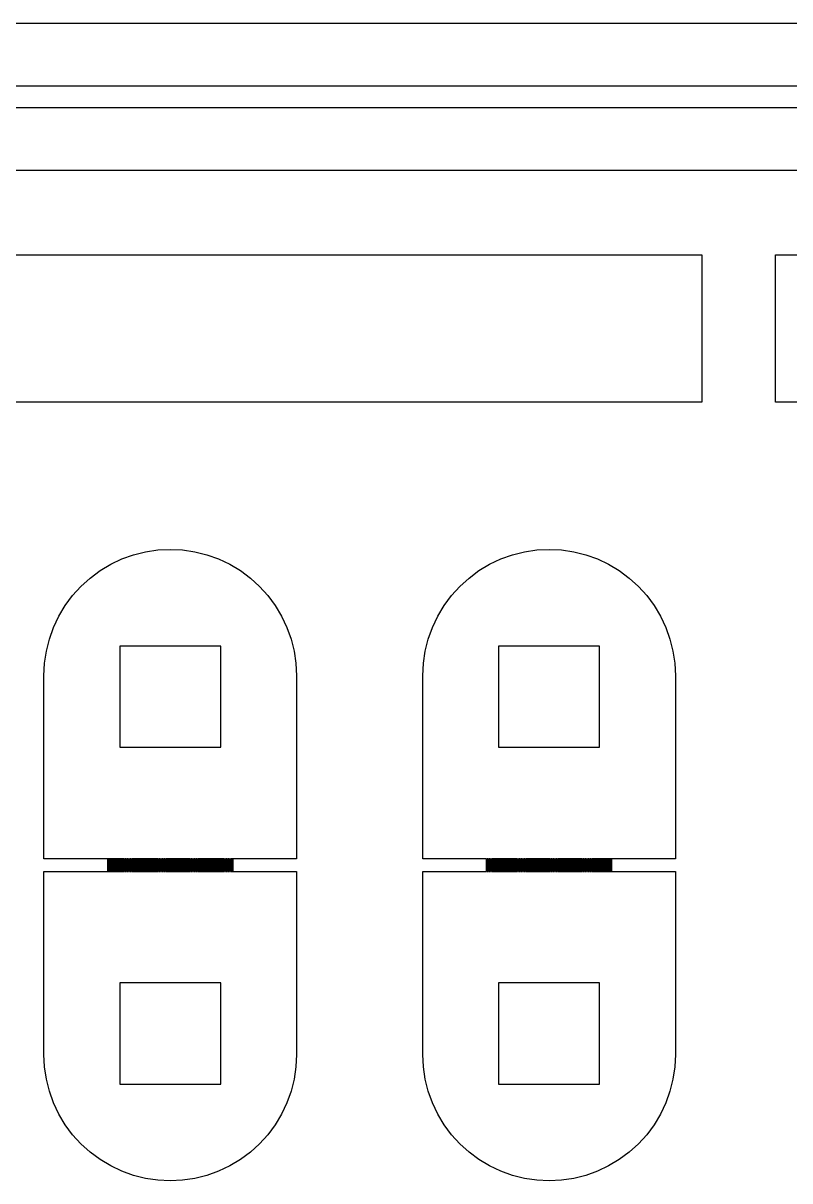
# Model space of a CAD drawing. Extents: x -25 to 122, y -49 to 104.
# Drawn here: x 28.54 to 47.1, y 38.21 to 66.23 of the extents above; entities that cross this region are included whole.
import ezdxf

# ---------------------------------------------------------------- set-up
doc = ezdxf.new("R2010")
doc.units = 0

msp = doc.modelspace()

# ---------------------------------------------------------------- linework, layer by layer
for p, q in [((-11.209, 66.235), (102.919, 66.235)), ((101.39, 64.7065), (-9.6805, 64.7065)), ((-9.17099, 64.197), (100.881, 64.197)), ((99.3525, 62.6685), (-7.64249, 62.6685)), ((22.0359, 60.6305), (44.9634, 60.6305)), ((44.9634, 60.6305), (44.9634, 57.064)), ((46.7466, 57.064), (46.7466, 60.6305)), ((46.7466, 60.6305), (69.6741, 60.6305)), ((44.9634, 57.064), (22.0359, 57.064)), ((69.6741, 57.064), (46.7466, 57.064)), ((30.6574, 53.1365), (30.9286, 53.2648)), ((30.9286, 53.2648), (31.2111, 53.3659)), ((31.2111, 53.3659), (31.5021, 53.4388)), ((31.5021, 53.4388), (31.7989, 53.4828)), ((31.7989, 53.4828), (32.0985, 53.4975)), ((32.0985, 53.4975), (32.3981, 53.4828)), ((32.3981, 53.4828), (32.6949, 53.4388)), ((32.6949, 53.4388), (32.9859, 53.3659)), ((32.9859, 53.3659), (33.2683, 53.2648)), ((33.2683, 53.2648), (33.5396, 53.1365)), ((39.8284, 53.1365), (40.0996, 53.2648)), ((40.0996, 53.2648), (40.3821, 53.3659)), ((40.3821, 53.3659), (40.6731, 53.4388)), ((40.6731, 53.4388), (40.9699, 53.4828)), ((40.9699, 53.4828), (41.2695, 53.4975)), ((41.2695, 53.4975), (41.5691, 53.4828)), ((41.5691, 53.4828), (41.8659, 53.4388)), ((41.8659, 53.4388), (42.1569, 53.3659)), ((42.1569, 53.3659), (42.4393, 53.2648)), ((42.4393, 53.2648), (42.7105, 53.1365)), ((30.1592, 52.8036), (30.4001, 52.9823)), ((30.4001, 52.9823), (30.6574, 53.1365)), ((33.5396, 53.1365), (33.7969, 52.9823)), ((33.7969, 52.9823), (34.0378, 52.8036)), ((39.3302, 52.8036), (39.5711, 52.9823)), ((39.5711, 52.9823), (39.8284, 53.1365)), ((42.7105, 53.1365), (42.9679, 52.9823)), ((42.9679, 52.9823), (43.2088, 52.8036)), ((29.9369, 52.6021), (30.1592, 52.8036)), ((34.0378, 52.8036), (34.2601, 52.6021)), ((39.1079, 52.6021), (39.3302, 52.8036)), ((43.2088, 52.8036), (43.4311, 52.6021)), ((29.7354, 52.3798), (29.9369, 52.6021)), ((34.2601, 52.6021), (34.4616, 52.3798)), ((38.9064, 52.3798), (39.1079, 52.6021)), ((43.4311, 52.6021), (43.6326, 52.3798)), ((29.4025, 51.8815), (29.5567, 52.1389)), ((29.5567, 52.1389), (29.7354, 52.3798)), ((34.4616, 52.3798), (34.6403, 52.1389)), ((34.6403, 52.1389), (34.7945, 51.8815)), ((38.5735, 51.8815), (38.7277, 52.1389)), ((38.7277, 52.1389), (38.9064, 52.3798)), ((43.6326, 52.3798), (43.8113, 52.1389)), ((43.8113, 52.1389), (43.9655, 51.8815)), ((29.2742, 51.6104), (29.4025, 51.8815)), ((34.7945, 51.8815), (34.9228, 51.6104)), ((38.4452, 51.6104), (38.5735, 51.8815)), ((43.9655, 51.8815), (44.0938, 51.6104)), ((29.1731, 51.3279), (29.2742, 51.6104)), ((34.9228, 51.6104), (35.0238, 51.3279)), ((38.3441, 51.3279), (38.4452, 51.6104)), ((44.0938, 51.6104), (44.1949, 51.3279)), ((29.1002, 51.0369), (29.1731, 51.3279)), ((35.0238, 51.3279), (35.0968, 51.0369)), ((38.2712, 51.0369), (38.3441, 51.3279)), ((44.1949, 51.3279), (44.2677, 51.0369)), ((29.0562, 50.7401), (29.1002, 51.0369)), ((33.3213, 51.1538), (30.8757, 51.1538)), ((30.8757, 51.1538), (30.8757, 48.7082)), ((33.3213, 48.7082), (33.3213, 51.1538)), ((35.0968, 51.0369), (35.1408, 50.7401)), ((38.2272, 50.7401), (38.2712, 51.0369)), ((42.4923, 51.1538), (40.0467, 51.1538)), ((40.0467, 51.1538), (40.0467, 48.7082)), ((42.4923, 48.7082), (42.4923, 51.1538)), ((44.2677, 51.0369), (44.3118, 50.7401)), ((29.0415, 50.4405), (29.0562, 50.7401)), ((35.1408, 50.7401), (35.1555, 50.4405)), ((38.2125, 50.4405), (38.2272, 50.7401)), ((44.3118, 50.7401), (44.3265, 50.4405)), ((29.0415, 46.0078), (29.0415, 50.4405)), ((35.1555, 50.4405), (35.1555, 46.0078)), ((38.2125, 46.0078), (38.2125, 50.4405)), ((44.3265, 50.4405), (44.3265, 46.0078)), ((30.8757, 48.7082), (33.3213, 48.7082)), ((40.0467, 48.7082), (42.4923, 48.7082)), ((30.5853, 46.0078), (29.0415, 46.0078)), ((30.5853, 45.7021), (30.5853, 46.0078)), ((30.6261, 46.0078), (30.5955, 46.0078)), ((30.5955, 46.0078), (30.5955, 45.7021)), ((30.6261, 45.7021), (30.6261, 46.0078)), ((30.6668, 46.0078), (30.6362, 46.0078)), ((30.6362, 46.0078), (30.6362, 45.7021)), ((30.6668, 45.7021), (30.6668, 46.0078)), ((30.7076, 46.0078), (30.677, 46.0078)), ((30.677, 46.0078), (30.677, 45.7021)), ((30.7076, 45.7021), (30.7076, 46.0078)), ((30.7483, 46.0078), (30.7178, 46.0078)), ((30.7178, 46.0078), (30.7178, 45.7021)), ((30.7483, 45.7021), (30.7483, 46.0078)), ((30.7891, 46.0078), (30.7585, 46.0078)), ((30.7585, 46.0078), (30.7585, 45.7021)), ((30.7891, 45.7021), (30.7891, 46.0078)), ((30.8298, 46.0078), (30.7993, 46.0078)), ((30.7993, 46.0078), (30.7993, 45.7021)), ((30.8298, 45.7021), (30.8298, 46.0078)), ((30.8706, 46.0078), (30.84, 46.0078)), ((30.84, 46.0078), (30.84, 45.7021)), ((30.8706, 45.7021), (30.8706, 46.0078)), ((30.9114, 46.0078), (30.8808, 46.0078)), ((30.8808, 46.0078), (30.8808, 45.7021)), ((30.9114, 45.7021), (30.9114, 46.0078)), ((30.9521, 46.0078), (30.9216, 46.0078)), ((30.9216, 46.0078), (30.9216, 45.7021)), ((30.9521, 45.7021), (30.9521, 46.0078)), ((30.9929, 46.0078), (30.9623, 46.0078)), ((30.9623, 46.0078), (30.9623, 45.7021)), ((30.9929, 45.7021), (30.9929, 46.0078)), ((31.0336, 46.0078), (31.0031, 46.0078)), ((31.0031, 46.0078), (31.0031, 45.7021)), ((31.0336, 45.7021), (31.0336, 46.0078)), ((31.0744, 46.0078), (31.0438, 46.0078)), ((31.0438, 46.0078), (31.0438, 45.7021)), ((31.0744, 45.7021), (31.0744, 46.0078)), ((31.1152, 46.0078), (31.0846, 46.0078)), ((31.0846, 46.0078), (31.0846, 45.7021)), ((31.1152, 45.7021), (31.1152, 46.0078)), ((31.1559, 46.0078), (31.1254, 46.0078)), ((31.1254, 46.0078), (31.1254, 45.7021)), ((31.1559, 45.7021), (31.1559, 46.0078)), ((31.1967, 46.0078), (31.1661, 46.0078)), ((31.1661, 46.0078), (31.1661, 45.7021)), ((31.1967, 45.7021), (31.1967, 46.0078)), ((31.2375, 46.0078), (31.2069, 46.0078)), ((31.2069, 46.0078), (31.2069, 45.7021)), ((31.2375, 45.7021), (31.2375, 46.0078)), ((31.2782, 46.0078), (31.2476, 46.0078)), ((31.2476, 46.0078), (31.2476, 45.7021)), ((31.2782, 45.7021), (31.2782, 46.0078)), ((31.319, 46.0078), (31.2884, 46.0078)), ((31.2884, 46.0078), (31.2884, 45.7021)), ((31.319, 45.7021), (31.319, 46.0078)), ((31.3597, 46.0078), (31.3292, 46.0078)), ((31.3292, 46.0078), (31.3292, 45.7021)), ((31.3597, 45.7021), (31.3597, 46.0078)), ((31.4005, 46.0078), (31.3699, 46.0078)), ((31.3699, 46.0078), (31.3699, 45.7021)), ((31.4005, 45.7021), (31.4005, 46.0078)), ((31.4413, 46.0078), (31.4107, 46.0078)), ((31.4107, 46.0078), (31.4107, 45.7021)), ((31.4413, 45.7021), (31.4413, 46.0078)), ((31.482, 46.0078), (31.4514, 46.0078)), ((31.4514, 46.0078), (31.4514, 45.7021)), ((31.482, 45.7021), (31.482, 46.0078)), ((31.5228, 46.0078), (31.4922, 46.0078)), ((31.4922, 46.0078), (31.4922, 45.7021)), ((31.5228, 45.7021), (31.5228, 46.0078)), ((31.5635, 46.0078), (31.533, 46.0078)), ((31.533, 46.0078), (31.533, 45.7021)), ((31.5635, 45.7021), (31.5635, 46.0078)), ((31.6043, 46.0078), (31.5737, 46.0078)), ((31.5737, 46.0078), (31.5737, 45.7021)), ((31.6043, 45.7021), (31.6043, 46.0078)), ((31.6451, 46.0078), (31.6145, 46.0078)), ((31.6145, 46.0078), (31.6145, 45.7021)), ((31.6451, 45.7021), (31.6451, 46.0078)), ((31.6858, 46.0078), (31.6552, 46.0078)), ((31.6552, 46.0078), (31.6552, 45.7021)), ((31.6858, 45.7021), (31.6858, 46.0078)), ((31.7266, 46.0078), (31.696, 46.0078)), ((31.696, 46.0078), (31.696, 45.7021)), ((31.7266, 45.7021), (31.7266, 46.0078)), ((31.7673, 46.0078), (31.7368, 46.0078)), ((31.7368, 46.0078), (31.7368, 45.7021)), ((31.7673, 45.7021), (31.7673, 46.0078)), ((31.8081, 46.0078), (31.7775, 46.0078)), ((31.7775, 46.0078), (31.7775, 45.7021)), ((31.8081, 45.7021), (31.8081, 46.0078)), ((31.8488, 46.0078), (31.8183, 46.0078)), ((31.8183, 46.0078), (31.8183, 45.7021)), ((31.8488, 45.7021), (31.8488, 46.0078)), ((31.8896, 46.0078), (31.859, 46.0078)), ((31.859, 46.0078), (31.859, 45.7021)), ((31.8896, 45.7021), (31.8896, 46.0078)), ((31.9304, 46.0078), (31.8998, 46.0078)), ((31.8998, 46.0078), (31.8998, 45.7021)), ((31.9304, 45.7021), (31.9304, 46.0078)), ((31.9711, 46.0078), (31.9406, 46.0078)), ((31.9406, 46.0078), (31.9406, 45.7021)), ((31.9711, 45.7021), (31.9711, 46.0078)), ((32.0119, 46.0078), (31.9813, 46.0078)), ((31.9813, 46.0078), (31.9813, 45.7021)), ((32.0119, 45.7021), (32.0119, 46.0078)), ((32.0526, 46.0078), (32.0221, 46.0078)), ((32.0221, 46.0078), (32.0221, 45.7021)), ((32.0526, 45.7021), (32.0526, 46.0078)), ((32.0934, 46.0078), (32.0628, 46.0078)), ((32.0628, 46.0078), (32.0628, 45.7021)), ((32.0934, 45.7021), (32.0934, 46.0078)), ((32.1341, 46.0078), (32.1036, 46.0078)), ((32.1036, 46.0078), (32.1036, 45.7021)), ((32.1341, 45.7021), (32.1341, 46.0078)), ((32.1749, 46.0078), (32.1443, 46.0078)), ((32.1443, 46.0078), (32.1443, 45.7021)), ((32.1749, 45.7021), (32.1749, 46.0078)), ((32.2157, 46.0078), (32.1851, 46.0078)), ((32.1851, 46.0078), (32.1851, 45.7021)), ((32.2157, 45.7021), (32.2157, 46.0078)), ((32.2564, 46.0078), (32.2259, 46.0078)), ((32.2259, 46.0078), (32.2259, 45.7021)), ((32.2564, 45.7021), (32.2564, 46.0078)), ((32.2972, 46.0078), (32.2666, 46.0078)), ((32.2666, 46.0078), (32.2666, 45.7021)), ((32.2972, 45.7021), (32.2972, 46.0078)), ((32.3379, 46.0078), (32.3074, 46.0078)), ((32.3074, 46.0078), (32.3074, 45.7021)), ((32.3379, 45.7021), (32.3379, 46.0078)), ((32.3787, 46.0078), (32.3481, 46.0078)), ((32.3481, 46.0078), (32.3481, 45.7021)), ((32.3787, 45.7021), (32.3787, 46.0078)), ((32.4195, 46.0078), (32.3889, 46.0078)), ((32.3889, 46.0078), (32.3889, 45.7021)), ((32.4195, 45.7021), (32.4195, 46.0078)), ((32.4602, 46.0078), (32.4297, 46.0078)), ((32.4297, 46.0078), (32.4297, 45.7021)), ((32.4602, 45.7021), (32.4602, 46.0078)), ((32.501, 46.0078), (32.4704, 46.0078)), ((32.4704, 46.0078), (32.4704, 45.7021)), ((32.501, 45.7021), (32.501, 46.0078)), ((32.5417, 46.0078), (32.5112, 46.0078)), ((32.5112, 46.0078), (32.5112, 45.7021)), ((32.5417, 45.7021), (32.5417, 46.0078)), ((32.5825, 46.0078), (32.5519, 46.0078)), ((32.5519, 46.0078), (32.5519, 45.7021)), ((32.5825, 45.7021), (32.5825, 46.0078)), ((32.6233, 46.0078), (32.5927, 46.0078)), ((32.5927, 46.0078), (32.5927, 45.7021)), ((32.6233, 45.7021), (32.6233, 46.0078)), ((32.664, 46.0078), (32.6335, 46.0078)), ((32.6335, 46.0078), (32.6335, 45.7021)), ((32.664, 45.7021), (32.664, 46.0078)), ((32.7048, 46.0078), (32.6742, 46.0078)), ((32.6742, 46.0078), (32.6742, 45.7021)), ((32.7048, 45.7021), (32.7048, 46.0078)), ((32.7455, 46.0078), (32.715, 46.0078)), ((32.715, 46.0078), (32.715, 45.7021)), ((32.7455, 45.7021), (32.7455, 46.0078)), ((32.7863, 46.0078), (32.7557, 46.0078)), ((32.7557, 46.0078), (32.7557, 45.7021)), ((32.7863, 45.7021), (32.7863, 46.0078)), ((32.8271, 46.0078), (32.7965, 46.0078)), ((32.7965, 46.0078), (32.7965, 45.7021)), ((32.8271, 45.7021), (32.8271, 46.0078)), ((32.8678, 46.0078), (32.8373, 46.0078)), ((32.8373, 46.0078), (32.8373, 45.7021)), ((32.8678, 45.7021), (32.8678, 46.0078)), ((32.9086, 46.0078), (32.878, 46.0078)), ((32.878, 46.0078), (32.878, 45.7021)), ((32.9086, 45.7021), (32.9086, 46.0078)), ((32.9494, 46.0078), (32.9188, 46.0078)), ((32.9188, 46.0078), (32.9188, 45.7021)), ((32.9494, 45.7021), (32.9494, 46.0078)), ((32.9901, 46.0078), (32.9595, 46.0078)), ((32.9595, 46.0078), (32.9595, 45.7021)), ((32.9901, 45.7021), (32.9901, 46.0078)), ((33.0309, 46.0078), (33.0003, 46.0078)), ((33.0003, 46.0078), (33.0003, 45.7021)), ((33.0309, 45.7021), (33.0309, 46.0078)), ((33.0716, 46.0078), (33.0411, 46.0078)), ((33.0411, 46.0078), (33.0411, 45.7021)), ((33.0716, 45.7021), (33.0716, 46.0078)), ((33.1124, 46.0078), (33.0818, 46.0078)), ((33.0818, 46.0078), (33.0818, 45.7021)), ((33.1124, 45.7021), (33.1124, 46.0078)), ((33.1532, 46.0078), (33.1226, 46.0078)), ((33.1226, 46.0078), (33.1226, 45.7021)), ((33.1532, 45.7021), (33.1532, 46.0078)), ((33.1939, 46.0078), (33.1633, 46.0078)), ((33.1633, 46.0078), (33.1633, 45.7021)), ((33.1939, 45.7021), (33.1939, 46.0078)), ((33.2347, 46.0078), (33.2041, 46.0078)), ((33.2041, 46.0078), (33.2041, 45.7021)), ((33.2347, 45.7021), (33.2347, 46.0078)), ((33.2754, 46.0078), (33.2449, 46.0078)), ((33.2449, 46.0078), (33.2449, 45.7021)), ((33.2754, 45.7021), (33.2754, 46.0078)), ((33.3162, 46.0078), (33.2856, 46.0078)), ((33.2856, 46.0078), (33.2856, 45.7021)), ((33.3162, 45.7021), (33.3162, 46.0078)), ((33.3569, 46.0078), (33.3264, 46.0078)), ((33.3264, 46.0078), (33.3264, 45.7021)), ((33.3569, 45.7021), (33.3569, 46.0078)), ((33.3977, 46.0078), (33.3671, 46.0078)), ((33.3671, 46.0078), (33.3671, 45.7021)), ((33.3977, 45.7021), (33.3977, 46.0078)), ((33.4385, 46.0078), (33.4079, 46.0078)), ((33.4079, 46.0078), (33.4079, 45.7021)), ((33.4385, 45.7021), (33.4385, 46.0078)), ((33.4792, 46.0078), (33.4487, 46.0078)), ((33.4487, 46.0078), (33.4487, 45.7021)), ((33.4792, 45.7021), (33.4792, 46.0078)), ((33.52, 46.0078), (33.4894, 46.0078)), ((33.4894, 46.0078), (33.4894, 45.7021)), ((33.52, 45.7021), (33.52, 46.0078)), ((33.5608, 46.0078), (33.5302, 46.0078)), ((33.5302, 46.0078), (33.5302, 45.7021)), ((33.5608, 45.7021), (33.5608, 46.0078)), ((33.6015, 46.0078), (33.5709, 46.0078)), ((33.5709, 46.0078), (33.5709, 45.7021)), ((33.6015, 45.7021), (33.6015, 46.0078)), ((35.1555, 46.0078), (33.6117, 46.0078)), ((33.6117, 46.0078), (33.6117, 45.7021)), ((39.7563, 46.0078), (38.2125, 46.0078)), ((39.7563, 45.7021), (39.7563, 46.0078)), ((39.797, 46.0078), (39.7665, 46.0078)), ((39.7665, 46.0078), (39.7665, 45.7021)), ((39.797, 45.7021), (39.797, 46.0078)), ((39.8378, 46.0078), (39.8072, 46.0078)), ((39.8072, 46.0078), (39.8072, 45.7021)), ((39.8378, 45.7021), (39.8378, 46.0078)), ((39.8786, 46.0078), (39.848, 46.0078)), ((39.848, 46.0078), (39.848, 45.7021)), ((39.8786, 45.7021), (39.8786, 46.0078)), ((39.9193, 46.0078), (39.8887, 46.0078)), ((39.8887, 46.0078), (39.8887, 45.7021)), ((39.9193, 45.7021), (39.9193, 46.0078)), ((39.9601, 46.0078), (39.9295, 46.0078)), ((39.9295, 46.0078), (39.9295, 45.7021)), ((39.9601, 45.7021), (39.9601, 46.0078)), ((40.0008, 46.0078), (39.9703, 46.0078)), ((39.9703, 46.0078), (39.9703, 45.7021)), ((40.0008, 45.7021), (40.0008, 46.0078)), ((40.0416, 46.0078), (40.011, 46.0078)), ((40.011, 46.0078), (40.011, 45.7021)), ((40.0416, 45.7021), (40.0416, 46.0078)), ((40.0824, 46.0078), (40.0518, 46.0078)), ((40.0518, 46.0078), (40.0518, 45.7021)), ((40.0824, 45.7021), (40.0824, 46.0078)), ((40.1231, 46.0078), (40.0925, 46.0078)), ((40.0925, 46.0078), (40.0925, 45.7021)), ((40.1231, 45.7021), (40.1231, 46.0078)), ((40.1639, 46.0078), (40.1333, 46.0078)), ((40.1333, 46.0078), (40.1333, 45.7021)), ((40.1639, 45.7021), (40.1639, 46.0078)), ((40.2046, 46.0078), (40.1741, 46.0078)), ((40.1741, 46.0078), (40.1741, 45.7021)), ((40.2046, 45.7021), (40.2046, 46.0078)), ((40.2454, 46.0078), (40.2148, 46.0078)), ((40.2148, 46.0078), (40.2148, 45.7021)), ((40.2454, 45.7021), (40.2454, 46.0078)), ((40.2862, 46.0078), (40.2556, 46.0078)), ((40.2556, 46.0078), (40.2556, 45.7021)), ((40.2862, 45.7021), (40.2862, 46.0078)), ((40.3269, 46.0078), (40.2964, 46.0078)), ((40.2964, 46.0078), (40.2964, 45.7021)), ((40.3269, 45.7021), (40.3269, 46.0078)), ((40.3677, 46.0078), (40.3371, 46.0078)), ((40.3371, 46.0078), (40.3371, 45.7021)), ((40.3677, 45.7021), (40.3677, 46.0078)), ((40.4084, 46.0078), (40.3779, 46.0078)), ((40.3779, 46.0078), (40.3779, 45.7021)), ((40.4084, 45.7021), (40.4084, 46.0078)), ((40.4492, 46.0078), (40.4186, 46.0078)), ((40.4186, 46.0078), (40.4186, 45.7021)), ((40.4492, 45.7021), (40.4492, 46.0078)), ((40.49, 46.0078), (40.4594, 46.0078)), ((40.4594, 46.0078), (40.4594, 45.7021)), ((40.49, 45.7021), (40.49, 46.0078)), ((40.5307, 46.0078), (40.5002, 46.0078)), ((40.5002, 46.0078), (40.5002, 45.7021)), ((40.5307, 45.7021), (40.5307, 46.0078)), ((40.5715, 46.0078), (40.5409, 46.0078)), ((40.5409, 46.0078), (40.5409, 45.7021)), ((40.5715, 45.7021), (40.5715, 46.0078)), ((40.6122, 46.0078), (40.5817, 46.0078)), ((40.5817, 46.0078), (40.5817, 45.7021)), ((40.6122, 45.7021), (40.6122, 46.0078)), ((40.653, 46.0078), (40.6224, 46.0078)), ((40.6224, 46.0078), (40.6224, 45.7021)), ((40.653, 45.7021), (40.653, 46.0078)), ((40.6938, 46.0078), (40.6632, 46.0078)), ((40.6632, 46.0078), (40.6632, 45.7021)), ((40.6938, 45.7021), (40.6938, 46.0078)), ((40.7345, 46.0078), (40.7039, 46.0078)), ((40.7039, 46.0078), (40.7039, 45.7021)), ((40.7345, 45.7021), (40.7345, 46.0078)), ((40.7753, 46.0078), (40.7447, 46.0078)), ((40.7447, 46.0078), (40.7447, 45.7021)), ((40.7753, 45.7021), (40.7753, 46.0078)), ((40.816, 46.0078), (40.7855, 46.0078)), ((40.7855, 46.0078), (40.7855, 45.7021)), ((40.816, 45.7021), (40.816, 46.0078)), ((40.8568, 46.0078), (40.8262, 46.0078)), ((40.8262, 46.0078), (40.8262, 45.7021)), ((40.8568, 45.7021), (40.8568, 46.0078)), ((40.8976, 46.0078), (40.867, 46.0078)), ((40.867, 46.0078), (40.867, 45.7021)), ((40.8976, 45.7021), (40.8976, 46.0078)), ((40.9383, 46.0078), (40.9077, 46.0078)), ((40.9077, 46.0078), (40.9077, 45.7021)), ((40.9383, 45.7021), (40.9383, 46.0078)), ((40.9791, 46.0078), (40.9485, 46.0078)), ((40.9485, 46.0078), (40.9485, 45.7021)), ((40.9791, 45.7021), (40.9791, 46.0078)), ((41.0198, 46.0078), (40.9893, 46.0078)), ((40.9893, 46.0078), (40.9893, 45.7021)), ((41.0198, 45.7021), (41.0198, 46.0078)), ((41.0606, 46.0078), (41.03, 46.0078)), ((41.03, 46.0078), (41.03, 45.7021)), ((41.0606, 45.7021), (41.0606, 46.0078)), ((41.1014, 46.0078), (41.0708, 46.0078)), ((41.0708, 46.0078), (41.0708, 45.7021)), ((41.1014, 45.7021), (41.1014, 46.0078)), ((41.1421, 46.0078), (41.1115, 46.0078)), ((41.1115, 46.0078), (41.1115, 45.7021)), ((41.1421, 45.7021), (41.1421, 46.0078)), ((41.1829, 46.0078), (41.1523, 46.0078)), ((41.1523, 46.0078), (41.1523, 45.7021)), ((41.1829, 45.7021), (41.1829, 46.0078)), ((41.2236, 46.0078), (41.1931, 46.0078)), ((41.1931, 46.0078), (41.1931, 45.7021)), ((41.2236, 45.7021), (41.2236, 46.0078)), ((41.2644, 46.0078), (41.2338, 46.0078)), ((41.2338, 46.0078), (41.2338, 45.7021)), ((41.2644, 45.7021), (41.2644, 46.0078)), ((41.3051, 46.0078), (41.2746, 46.0078)), ((41.2746, 46.0078), (41.2746, 45.7021)), ((41.3051, 45.7021), (41.3051, 46.0078)), ((41.3459, 46.0078), (41.3153, 46.0078)), ((41.3153, 46.0078), (41.3153, 45.7021)), ((41.3459, 45.7021), (41.3459, 46.0078)), ((41.3867, 46.0078), (41.3561, 46.0078)), ((41.3561, 46.0078), (41.3561, 45.7021)), ((41.3867, 45.7021), (41.3867, 46.0078)), ((41.4274, 46.0078), (41.3969, 46.0078)), ((41.3969, 46.0078), (41.3969, 45.7021)), ((41.4274, 45.7021), (41.4274, 46.0078)), ((41.4682, 46.0078), (41.4376, 46.0078)), ((41.4376, 46.0078), (41.4376, 45.7021)), ((41.4682, 45.7021), (41.4682, 46.0078)), ((41.5089, 46.0078), (41.4784, 46.0078)), ((41.4784, 46.0078), (41.4784, 45.7021)), ((41.5089, 45.7021), (41.5089, 46.0078)), ((41.5497, 46.0078), (41.5191, 46.0078)), ((41.5191, 46.0078), (41.5191, 45.7021)), ((41.5497, 45.7021), (41.5497, 46.0078)), ((41.5905, 46.0078), (41.5599, 46.0078)), ((41.5599, 46.0078), (41.5599, 45.7021)), ((41.5905, 45.7021), (41.5905, 46.0078)), ((41.6312, 46.0078), (41.6007, 46.0078)), ((41.6007, 46.0078), (41.6007, 45.7021)), ((41.6312, 45.7021), (41.6312, 46.0078)), ((41.672, 46.0078), (41.6414, 46.0078)), ((41.6414, 46.0078), (41.6414, 45.7021)), ((41.672, 45.7021), (41.672, 46.0078)), ((41.7128, 46.0078), (41.6822, 46.0078)), ((41.6822, 46.0078), (41.6822, 45.7021)), ((41.7128, 45.7021), (41.7128, 46.0078)), ((41.7535, 46.0078), (41.7229, 46.0078)), ((41.7229, 46.0078), (41.7229, 45.7021)), ((41.7535, 45.7021), (41.7535, 46.0078)), ((41.7943, 46.0078), (41.7637, 46.0078)), ((41.7637, 46.0078), (41.7637, 45.7021)), ((41.7943, 45.7021), (41.7943, 46.0078)), ((41.835, 46.0078), (41.8045, 46.0078)), ((41.8045, 46.0078), (41.8045, 45.7021)), ((41.835, 45.7021), (41.835, 46.0078)), ((41.8758, 46.0078), (41.8452, 46.0078)), ((41.8452, 46.0078), (41.8452, 45.7021)), ((41.8758, 45.7021), (41.8758, 46.0078)), ((41.9165, 46.0078), (41.886, 46.0078)), ((41.886, 46.0078), (41.886, 45.7021)), ((41.9165, 45.7021), (41.9165, 46.0078)), ((41.9573, 46.0078), (41.9267, 46.0078)), ((41.9267, 46.0078), (41.9267, 45.7021)), ((41.9573, 45.7021), (41.9573, 46.0078)), ((41.9981, 46.0078), (41.9675, 46.0078)), ((41.9675, 46.0078), (41.9675, 45.7021)), ((41.9981, 45.7021), (41.9981, 46.0078)), ((42.0388, 46.0078), (42.0083, 46.0078)), ((42.0083, 46.0078), (42.0083, 45.7021)), ((42.0388, 45.7021), (42.0388, 46.0078)), ((42.0796, 46.0078), (42.049, 46.0078)), ((42.049, 46.0078), (42.049, 45.7021)), ((42.0796, 45.7021), (42.0796, 46.0078)), ((42.1203, 46.0078), (42.0898, 46.0078)), ((42.0898, 46.0078), (42.0898, 45.7021)), ((42.1203, 45.7021), (42.1203, 46.0078)), ((42.1611, 46.0078), (42.1305, 46.0078)), ((42.1305, 46.0078), (42.1305, 45.7021)), ((42.1611, 45.7021), (42.1611, 46.0078)), ((42.2019, 46.0078), (42.1713, 46.0078)), ((42.1713, 46.0078), (42.1713, 45.7021)), ((42.2019, 45.7021), (42.2019, 46.0078)), ((42.2426, 46.0078), (42.2121, 46.0078)), ((42.2121, 46.0078), (42.2121, 45.7021)), ((42.2426, 45.7021), (42.2426, 46.0078)), ((42.2834, 46.0078), (42.2528, 46.0078)), ((42.2528, 46.0078), (42.2528, 45.7021)), ((42.2834, 45.7021), (42.2834, 46.0078)), ((42.3241, 46.0078), (42.2936, 46.0078)), ((42.2936, 46.0078), (42.2936, 45.7021)), ((42.3241, 45.7021), (42.3241, 46.0078)), ((42.3649, 46.0078), (42.3344, 46.0078)), ((42.3344, 46.0078), (42.3344, 45.7021)), ((42.3649, 45.7021), (42.3649, 46.0078)), ((42.4057, 46.0078), (42.3751, 46.0078)), ((42.3751, 46.0078), (42.3751, 45.7021)), ((42.4057, 45.7021), (42.4057, 46.0078)), ((42.4464, 46.0078), (42.4159, 46.0078)), ((42.4159, 46.0078), (42.4159, 45.7021)), ((42.4464, 45.7021), (42.4464, 46.0078)), ((42.4872, 46.0078), (42.4566, 46.0078)), ((42.4566, 46.0078), (42.4566, 45.7021)), ((42.4872, 45.7021), (42.4872, 46.0078)), ((42.5279, 46.0078), (42.4974, 46.0078)), ((42.4974, 46.0078), (42.4974, 45.7021)), ((42.5279, 45.7021), (42.5279, 46.0078)), ((42.5687, 46.0078), (42.5381, 46.0078)), ((42.5381, 46.0078), (42.5381, 45.7021)), ((42.5687, 45.7021), (42.5687, 46.0078)), ((42.6095, 46.0078), (42.5789, 46.0078)), ((42.5789, 46.0078), (42.5789, 45.7021)), ((42.6095, 45.7021), (42.6095, 46.0078)), ((42.6502, 46.0078), (42.6197, 46.0078)), ((42.6197, 46.0078), (42.6197, 45.7021)), ((42.6502, 45.7021), (42.6502, 46.0078)), ((42.691, 46.0078), (42.6604, 46.0078)), ((42.6604, 46.0078), (42.6604, 45.7021)), ((42.691, 45.7021), (42.691, 46.0078)), ((42.7318, 46.0078), (42.7012, 46.0078)), ((42.7012, 46.0078), (42.7012, 45.7021)), ((42.7318, 45.7021), (42.7318, 46.0078)), ((42.7725, 46.0078), (42.7419, 46.0078)), ((42.7419, 46.0078), (42.7419, 45.7021)), ((42.7725, 45.7021), (42.7725, 46.0078)), ((44.3265, 46.0078), (42.7827, 46.0078)), ((42.7827, 46.0078), (42.7827, 45.7021)), ((29.0415, 41.2695), (29.0415, 45.7021)), ((29.0415, 45.7021), (30.5853, 45.7021)), ((30.5955, 45.7021), (30.6261, 45.7021)), ((30.6362, 45.7021), (30.6668, 45.7021)), ((30.677, 45.7021), (30.7076, 45.7021)), ((30.7178, 45.7021), (30.7483, 45.7021)), ((30.7585, 45.7021), (30.7891, 45.7021)), ((30.7993, 45.7021), (30.8298, 45.7021)), ((30.84, 45.7021), (30.8706, 45.7021)), ((30.8808, 45.7021), (30.9114, 45.7021)), ((30.9216, 45.7021), (30.9521, 45.7021)), ((30.9623, 45.7021), (30.9929, 45.7021)), ((31.0031, 45.7021), (31.0336, 45.7021)), ((31.0438, 45.7021), (31.0744, 45.7021)), ((31.0846, 45.7021), (31.1152, 45.7021)), ((31.1254, 45.7021), (31.1559, 45.7021)), ((31.1661, 45.7021), (31.1967, 45.7021)), ((31.2069, 45.7021), (31.2375, 45.7021)), ((31.2476, 45.7021), (31.2782, 45.7021)), ((31.2884, 45.7021), (31.319, 45.7021)), ((31.3292, 45.7021), (31.3597, 45.7021)), ((31.3699, 45.7021), (31.4005, 45.7021)), ((31.4107, 45.7021), (31.4413, 45.7021)), ((31.4514, 45.7021), (31.482, 45.7021)), ((31.4922, 45.7021), (31.5228, 45.7021)), ((31.533, 45.7021), (31.5635, 45.7021)), ((31.5737, 45.7021), (31.6043, 45.7021)), ((31.6145, 45.7021), (31.6451, 45.7021)), ((31.6552, 45.7021), (31.6858, 45.7021)), ((31.696, 45.7021), (31.7266, 45.7021)), ((31.7368, 45.7021), (31.7673, 45.7021)), ((31.7775, 45.7021), (31.8081, 45.7021)), ((31.8183, 45.7021), (31.8488, 45.7021)), ((31.859, 45.7021), (31.8896, 45.7021)), ((31.8998, 45.7021), (31.9304, 45.7021)), ((31.9406, 45.7021), (31.9711, 45.7021)), ((31.9813, 45.7021), (32.0119, 45.7021)), ((32.0221, 45.7021), (32.0526, 45.7021)), ((32.0628, 45.7021), (32.0934, 45.7021)), ((32.1036, 45.7021), (32.1341, 45.7021)), ((32.1443, 45.7021), (32.1749, 45.7021)), ((32.1851, 45.7021), (32.2157, 45.7021)), ((32.2259, 45.7021), (32.2564, 45.7021)), ((32.2666, 45.7021), (32.2972, 45.7021)), ((32.3074, 45.7021), (32.3379, 45.7021)), ((32.3481, 45.7021), (32.3787, 45.7021)), ((32.3889, 45.7021), (32.4195, 45.7021)), ((32.4297, 45.7021), (32.4602, 45.7021)), ((32.4704, 45.7021), (32.501, 45.7021)), ((32.5112, 45.7021), (32.5417, 45.7021)), ((32.5519, 45.7021), (32.5825, 45.7021)), ((32.5927, 45.7021), (32.6233, 45.7021)), ((32.6335, 45.7021), (32.664, 45.7021)), ((32.6742, 45.7021), (32.7048, 45.7021)), ((32.715, 45.7021), (32.7455, 45.7021)), ((32.7557, 45.7021), (32.7863, 45.7021)), ((32.7965, 45.7021), (32.8271, 45.7021)), ((32.8373, 45.7021), (32.8678, 45.7021)), ((32.878, 45.7021), (32.9086, 45.7021)), ((32.9188, 45.7021), (32.9494, 45.7021)), ((32.9595, 45.7021), (32.9901, 45.7021)), ((33.0003, 45.7021), (33.0309, 45.7021)), ((33.0411, 45.7021), (33.0716, 45.7021)), ((33.0818, 45.7021), (33.1124, 45.7021)), ((33.1226, 45.7021), (33.1532, 45.7021)), ((33.1633, 45.7021), (33.1939, 45.7021)), ((33.2041, 45.7021), (33.2347, 45.7021)), ((33.2449, 45.7021), (33.2754, 45.7021)), ((33.2856, 45.7021), (33.3162, 45.7021)), ((33.3264, 45.7021), (33.3569, 45.7021)), ((33.3671, 45.7021), (33.3977, 45.7021)), ((33.4079, 45.7021), (33.4385, 45.7021)), ((33.4487, 45.7021), (33.4792, 45.7021)), ((33.4894, 45.7021), (33.52, 45.7021)), ((33.5302, 45.7021), (33.5608, 45.7021)), ((33.5709, 45.7021), (33.6015, 45.7021)), ((33.6117, 45.7021), (35.1555, 45.7021)), ((35.1555, 45.7021), (35.1555, 41.2695)), ((38.2125, 41.2695), (38.2125, 45.7021)), ((38.2125, 45.7021), (39.7563, 45.7021)), ((39.7665, 45.7021), (39.797, 45.7021)), ((39.8072, 45.7021), (39.8378, 45.7021)), ((39.848, 45.7021), (39.8786, 45.7021)), ((39.8887, 45.7021), (39.9193, 45.7021)), ((39.9295, 45.7021), (39.9601, 45.7021)), ((39.9703, 45.7021), (40.0008, 45.7021)), ((40.011, 45.7021), (40.0416, 45.7021)), ((40.0518, 45.7021), (40.0824, 45.7021)), ((40.0925, 45.7021), (40.1231, 45.7021)), ((40.1333, 45.7021), (40.1639, 45.7021)), ((40.1741, 45.7021), (40.2046, 45.7021)), ((40.2148, 45.7021), (40.2454, 45.7021)), ((40.2556, 45.7021), (40.2862, 45.7021)), ((40.2964, 45.7021), (40.3269, 45.7021)), ((40.3371, 45.7021), (40.3677, 45.7021)), ((40.3779, 45.7021), (40.4084, 45.7021)), ((40.4186, 45.7021), (40.4492, 45.7021)), ((40.4594, 45.7021), (40.49, 45.7021)), ((40.5002, 45.7021), (40.5307, 45.7021)), ((40.5409, 45.7021), (40.5715, 45.7021)), ((40.5817, 45.7021), (40.6122, 45.7021)), ((40.6224, 45.7021), (40.653, 45.7021)), ((40.6632, 45.7021), (40.6938, 45.7021)), ((40.7039, 45.7021), (40.7345, 45.7021)), ((40.7447, 45.7021), (40.7753, 45.7021)), ((40.7855, 45.7021), (40.816, 45.7021)), ((40.8262, 45.7021), (40.8568, 45.7021)), ((40.867, 45.7021), (40.8976, 45.7021)), ((40.9077, 45.7021), (40.9383, 45.7021)), ((40.9485, 45.7021), (40.9791, 45.7021)), ((40.9893, 45.7021), (41.0198, 45.7021)), ((41.03, 45.7021), (41.0606, 45.7021)), ((41.0708, 45.7021), (41.1014, 45.7021)), ((41.1115, 45.7021), (41.1421, 45.7021)), ((41.1523, 45.7021), (41.1829, 45.7021)), ((41.1931, 45.7021), (41.2236, 45.7021)), ((41.2338, 45.7021), (41.2644, 45.7021)), ((41.2746, 45.7021), (41.3051, 45.7021)), ((41.3153, 45.7021), (41.3459, 45.7021)), ((41.3561, 45.7021), (41.3867, 45.7021)), ((41.3969, 45.7021), (41.4274, 45.7021)), ((41.4376, 45.7021), (41.4682, 45.7021)), ((41.4784, 45.7021), (41.5089, 45.7021)), ((41.5191, 45.7021), (41.5497, 45.7021)), ((41.5599, 45.7021), (41.5905, 45.7021)), ((41.6007, 45.7021), (41.6312, 45.7021)), ((41.6414, 45.7021), (41.672, 45.7021)), ((41.6822, 45.7021), (41.7128, 45.7021)), ((41.7229, 45.7021), (41.7535, 45.7021)), ((41.7637, 45.7021), (41.7943, 45.7021)), ((41.8045, 45.7021), (41.835, 45.7021)), ((41.8452, 45.7021), (41.8758, 45.7021)), ((41.886, 45.7021), (41.9165, 45.7021)), ((41.9267, 45.7021), (41.9573, 45.7021)), ((41.9675, 45.7021), (41.9981, 45.7021)), ((42.0083, 45.7021), (42.0388, 45.7021)), ((42.049, 45.7021), (42.0796, 45.7021)), ((42.0898, 45.7021), (42.1203, 45.7021)), ((42.1305, 45.7021), (42.1611, 45.7021)), ((42.1713, 45.7021), (42.2019, 45.7021)), ((42.2121, 45.7021), (42.2426, 45.7021)), ((42.2528, 45.7021), (42.2834, 45.7021)), ((42.2936, 45.7021), (42.3241, 45.7021)), ((42.3344, 45.7021), (42.3649, 45.7021)), ((42.3751, 45.7021), (42.4057, 45.7021)), ((42.4159, 45.7021), (42.4464, 45.7021)), ((42.4566, 45.7021), (42.4872, 45.7021)), ((42.4974, 45.7021), (42.5279, 45.7021)), ((42.5381, 45.7021), (42.5687, 45.7021)), ((42.5789, 45.7021), (42.6095, 45.7021)), ((42.6197, 45.7021), (42.6502, 45.7021)), ((42.6604, 45.7021), (42.691, 45.7021)), ((42.7012, 45.7021), (42.7318, 45.7021)), ((42.7419, 45.7021), (42.7725, 45.7021)), ((42.7827, 45.7021), (44.3265, 45.7021)), ((44.3265, 45.7021), (44.3265, 41.2695)), ((33.3213, 43.0018), (30.8757, 43.0018)), ((30.8757, 43.0018), (30.8757, 40.5562)), ((33.3213, 40.5562), (33.3213, 43.0018)), ((42.4923, 43.0018), (40.0467, 43.0018)), ((40.0467, 43.0018), (40.0467, 40.5562)), ((42.4923, 40.5562), (42.4923, 43.0018)), ((29.0562, 40.9699), (29.0415, 41.2695)), ((35.1555, 41.2695), (35.1408, 40.9699)), ((38.2272, 40.9699), (38.2125, 41.2695)), ((44.3265, 41.2695), (44.3118, 40.9699)), ((29.1002, 40.6731), (29.0562, 40.9699)), ((35.1408, 40.9699), (35.0968, 40.6731)), ((38.2712, 40.6731), (38.2272, 40.9699)), ((44.3118, 40.9699), (44.2677, 40.6731)), ((29.1731, 40.3821), (29.1002, 40.6731)), ((35.0968, 40.6731), (35.0238, 40.3821)), ((38.3441, 40.3821), (38.2712, 40.6731)), ((44.2677, 40.6731), (44.1949, 40.3821)), ((29.2742, 40.0996), (29.1731, 40.3821)), ((30.8757, 40.5562), (33.3213, 40.5562)), ((35.0238, 40.3821), (34.9228, 40.0996)), ((38.4452, 40.0996), (38.3441, 40.3821)), ((40.0467, 40.5562), (42.4923, 40.5562)), ((44.1949, 40.3821), (44.0938, 40.0996)), ((29.4025, 39.8284), (29.2742, 40.0996)), ((34.9228, 40.0996), (34.7945, 39.8284)), ((38.5735, 39.8284), (38.4452, 40.0996)), ((44.0938, 40.0996), (43.9655, 39.8284)), ((29.5567, 39.5711), (29.4025, 39.8284)), ((34.7945, 39.8284), (34.6403, 39.5711)), ((38.7277, 39.5711), (38.5735, 39.8284)), ((43.9655, 39.8284), (43.8113, 39.5711)), ((29.7354, 39.3302), (29.5567, 39.5711)), ((34.6403, 39.5711), (34.4616, 39.3302)), ((38.9064, 39.3302), (38.7277, 39.5711)), ((43.8113, 39.5711), (43.6326, 39.3302)), ((29.9369, 39.1079), (29.7354, 39.3302)), ((34.4616, 39.3302), (34.2601, 39.1079)), ((39.1079, 39.1079), (38.9064, 39.3302)), ((43.6326, 39.3302), (43.4311, 39.1079)), ((30.1592, 38.9064), (29.9369, 39.1079)), ((34.2601, 39.1079), (34.0378, 38.9064)), ((39.3302, 38.9064), (39.1079, 39.1079)), ((43.4311, 39.1079), (43.2088, 38.9064)), ((30.4001, 38.7277), (30.1592, 38.9064)), ((30.6574, 38.5735), (30.4001, 38.7277)), ((33.7969, 38.7277), (33.5396, 38.5735)), ((34.0378, 38.9064), (33.7969, 38.7277)), ((39.5711, 38.7277), (39.3302, 38.9064)), ((39.8284, 38.5735), (39.5711, 38.7277)), ((42.9679, 38.7277), (42.7105, 38.5735)), ((43.2088, 38.9064), (42.9679, 38.7277)), ((30.9286, 38.4452), (30.6574, 38.5735)), ((31.2111, 38.3441), (30.9286, 38.4452)), ((33.2683, 38.4452), (32.9859, 38.3441)), ((33.5396, 38.5735), (33.2683, 38.4452)), ((40.0996, 38.4452), (39.8284, 38.5735)), ((40.3821, 38.3441), (40.0996, 38.4452)), ((42.4393, 38.4452), (42.1569, 38.3441)), ((42.7105, 38.5735), (42.4393, 38.4452)), ((31.5021, 38.2712), (31.2111, 38.3441)), ((31.7989, 38.2272), (31.5021, 38.2712)), ((32.0985, 38.2125), (31.7989, 38.2272)), ((32.3981, 38.2272), (32.0985, 38.2125)), ((32.6949, 38.2712), (32.3981, 38.2272)), ((32.9859, 38.3441), (32.6949, 38.2712)), ((40.6731, 38.2712), (40.3821, 38.3441)), ((40.9699, 38.2272), (40.6731, 38.2712)), ((41.2695, 38.2125), (40.9699, 38.2272)), ((41.5691, 38.2272), (41.2695, 38.2125)), ((41.8659, 38.2712), (41.5691, 38.2272)), ((42.1569, 38.3441), (41.8659, 38.2712))]:
    msp.add_line(p, q)

doc.saveas('drawing.dxf')
